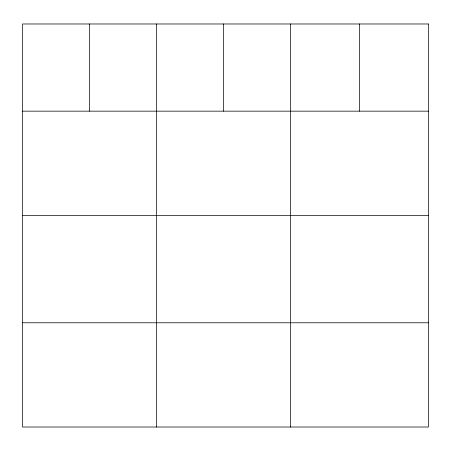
<?xml version="1.0" encoding="UTF-8"?>
<svg xmlns="http://www.w3.org/2000/svg" width="451" height="451" viewBox="0 0 451 451"><rect width="100%" height="100%" fill="white"/><g stroke="black" fill="none" stroke-linecap="round" stroke-linejoin="round"><path stroke-width="0.68" d="M22.55 111.16L428.45 111.16M22.55 215.392L428.45 215.392M22.55 322.786L428.45 322.786M359.447 23.982L359.447 111.16M290.444 23.982L290.444 427.018M223.47 23.982L223.47 111.16M156.497 23.982L156.497 427.018M89.523 23.982L89.523 111.16M428.45 23.982L22.55 23.982L22.55 427.018L428.45 427.018L428.45 23.982"/></g></svg>
